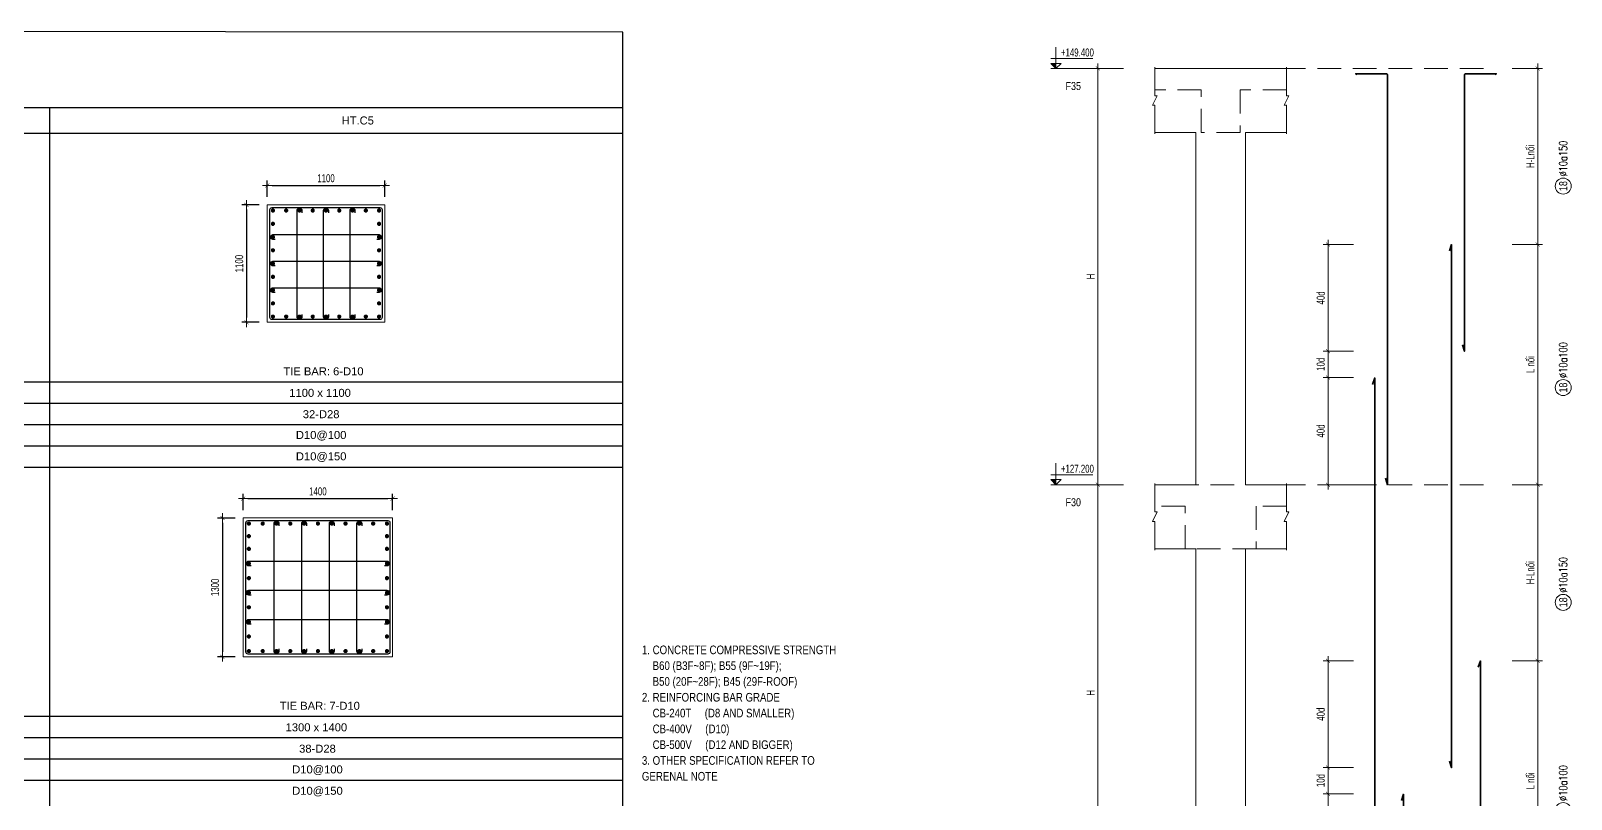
# Model space of a CAD drawing. Header units: millimetres. Extents: x 415878 to 795945, y 85573 to 378758.
# Drawn here: x 571148 to 585580, y 106309 to 113508 of the extents above; entities that cross this region are included whole.
import ezdxf
from ezdxf.enums import TextEntityAlignment as Align

# ---------------------------------------------------------------- set-up
doc = ezdxf.new("R2010")
doc.units = ezdxf.units.MM
doc.linetypes.add('HIDDEN2', pattern=[4.7625, 3.175, -1.5875])
doc.layers.get('0').update_dxf_attribs({"lineweight": 20})
doc.layers.get('Defpoints').update_dxf_attribs({"color": 151, "lineweight": 9})
for name, color, linetype in [('2', 2, 'Continuous'), ('A-ANNO-LEAD', 4, 'Continuous'), ('TIT1', 3, 'Continuous')]:
    doc.layers.add(name, color=color, linetype=linetype)
for name, color, linetype, lineweight in [('kata_thep chu', 4, 'Continuous', 35), ('NDC_S_ANNO', 7, 'Continuous', 20), ('NDC_S_BREAK-LINE', 1, 'Continuous', 15), ('NDC_S_CONTINUOUS', 3, 'Continuous', 20), ('NDC_S_DIM', 1, 'Continuous', 15), ('NDC_S_HIDDEN', 8, 'HIDDEN2', 13), ('NDC_S_REBAR', 4, 'Continuous', 35), ('NDC_S_TEXT SYMBOL', 7, 'Continuous', 20), ('NDC_S_THIN LINE', 8, 'Continuous', 9), ('NDC_S_VN TEXT', 7, 'Continuous', 20)]:
    doc.layers.add(name, color=color, linetype=linetype, lineweight=lineweight)
doc.styles.add('ARIAL', font='arial.ttf', dxfattribs={"width": 0.8})
doc.styles.add('NDC_ARIAL', font='arial.ttf', dxfattribs={"width": 0.85})
doc.styles.add('NDC_DIM', font='', dxfattribs={"width": 0.75})
doc.styles.add('NDC_EN TXT', font='romans.shx', dxfattribs={"width": 0.8})
doc.styles.add('NDC_VIE TXT', font='arial.ttf', dxfattribs={"width": 0.8})
doc.styles.get('NDC_DIM').set_extended_font_data('Dotum')
doc.dimstyles.new('NDC_dim_30', dxfattribs={"dimscale": 30, "dimtxt": 2.5, "dimasz": 1.5, "dimexe": 1.5, "dimexo": 2.5, "dimgap": 1, "dimtad": 1, "dimdec": 0, "dimzin": 0, "dimdsep": 46, "dimtxsty": 'NDC_DIM', "dimblk": 'DIMMARK', "dimcen": 0.09, "dimdle": 1.2, "dimclrd": 1, "dimclre": 1, "dimclrt": 3, "dimadec": 0, "dimazin": 0, "dimtfac": 1, "dimtdec": 0, "dimtix": 1, "dimtofl": 0, "dimtmove": 0, "dimatfit": 3, "dimfxl": 8, "dimfxlon": 1, "dimtolj": 1, "dimtzin": 0, "dimarcsym": 0})

# ---------------------------------------------------------------- blocks, each defined once
blk = doc.blocks.new('GN')
at = {"layer": 'TIT1', "insert": (0, 0), "char_height": 81, "width": 1996.3, "attachment_point": 1, "line_spacing_factor": 1.096296, "style": 'ARIAL'}
blk.add_mtext('\\A1;1. CONCRETE COMPRESSIVE STRENGTH\\P    B60 (B3F~8F); B55 (9F~19F);\\P    B50 (20F~28F); B45 (29F-ROOF)\\P2. REINFORCING BAR GRADE\\P    CB-240T     (D8 AND SMALLER)\\P    CB-400V     (D10)\\P    CB-500V     (D12 AND BIGGER)\\P3. OTHER SPECIFICATION REFER TO GERENAL NOTE ', dxfattribs=at)
blk = doc.blocks.new('DIMMARK')
at = {"layer": 'NDC_S_DIM', "color": 1}
blk.add_line((-1.5, 0), (1, 0), dxfattribs=at)
at = {"layer": 'NDC_S_DIM', "color": 2, "const_width": 0.1}
blk.add_lwpolyline([(-0.42, -0.42), (0.42, 0.42)], dxfattribs=at)
blk = doc.blocks.new('*D1054')
at = {"layer": 'Defpoints', "color": 0, "ltscale": 40, "transparency": 16777216}
for p in [(574538, 109125), (573138, 108943), (574538, 108943)]:
    blk.add_point(p, dxfattribs=at)
at = {"layer": 'NDC_S_DIM', "color": 1, "lineweight": -2, "ltscale": 40, "transparency": 16777216}
for p, q in [((573138, 109018), (573138, 109170)), ((573183, 109125), (574493, 109125)), ((574538, 109018), (574538, 109170))]:
    blk.add_line(p, q, dxfattribs=at)
at = {"layer": 'NDC_S_DIM', "color": 1, "lineweight": -2, "ltscale": 40, "transparency": 16777216, "xscale": 45, "yscale": 45, "zscale": 45, "rotation": 180}
blk.add_blockref('DIMMARK', (573138, 109125), dxfattribs=at)
at = {"layer": 'NDC_S_DIM', "color": 1, "lineweight": -2, "ltscale": 40, "transparency": 16777216, "xscale": 45, "yscale": 45, "zscale": 45}
blk.add_blockref('DIMMARK', (574538, 109125), dxfattribs=at)
at = {"layer": 'NDC_S_DIM', "color": 3, "ltscale": 40, "transparency": 16777216, "insert": (573838, 109192), "char_height": 75, "attachment_point": 5, "style": 'NDC_DIM'}
blk.add_mtext('\\A1;1400', dxfattribs=at)
blk = doc.blocks.new('*D1055')
at = {"layer": 'Defpoints', "color": 0, "ltscale": 40, "transparency": 16777216}
for p in [(573138, 108943), (572943, 107643), (573138, 107643)]:
    blk.add_point(p, dxfattribs=at)
at = {"layer": 'NDC_S_DIM', "color": 1, "lineweight": -2, "ltscale": 40, "transparency": 16777216}
for p, q in [((573063, 108943), (572898, 108943)), ((572943, 108898), (572943, 107688)), ((573063, 107643), (572898, 107643))]:
    blk.add_line(p, q, dxfattribs=at)
at = {"layer": 'NDC_S_DIM', "color": 1, "lineweight": -2, "ltscale": 40, "transparency": 16777216, "xscale": 45, "yscale": 45, "zscale": 45}
for p, rotation in [((572943, 108943), 90), ((572943, 107643), 270)]:
    blk.add_blockref('DIMMARK', p, dxfattribs=dict(at, rotation=rotation))
at = {"layer": 'NDC_S_DIM', "color": 3, "ltscale": 40, "transparency": 16777216, "insert": (572875, 108293), "char_height": 75, "attachment_point": 5, "rotation": 90, "style": 'NDC_DIM'}
blk.add_mtext('\\A1;1300', dxfattribs=at)
blk = doc.blocks.new('kata_block_THEP')
at = {"layer": 'NDC_S_REBAR', "color": 0}
for p, q in [((-0.5, 0), (0.5, 0)), ((-0.35, 0.35), (0.35, -0.35)), ((0.35, 0.35), (-0.35, -0.35)), ((0, 0.5), (0, -0.5))]:
    blk.add_line(p, q, dxfattribs=at)
at = {"layer": 'NDC_S_REBAR', "color": 0, "const_width": 0.0833}
blk.add_lwpolyline([(-0.5, 0, 1), (0.5, 0, 1), (-0.5, 0, 1)], format="xyb", dxfattribs=at)
blk = doc.blocks.new('*D1056')
at = {"layer": 'Defpoints', "color": 0, "ltscale": 40, "transparency": 16777216}
for p in [(574464, 112059), (573364, 111877), (574464, 111877)]:
    blk.add_point(p, dxfattribs=at)
at = {"layer": 'NDC_S_DIM', "color": 1, "lineweight": -2, "ltscale": 40, "transparency": 16777216}
for p, q in [((573364, 111952), (573364, 112104)), ((573409, 112059), (574419, 112059)), ((574464, 111952), (574464, 112104))]:
    blk.add_line(p, q, dxfattribs=at)
at = {"layer": 'NDC_S_DIM', "color": 1, "lineweight": -2, "ltscale": 40, "transparency": 16777216, "xscale": 45, "yscale": 45, "zscale": 45, "rotation": 180}
blk.add_blockref('DIMMARK', (573364, 112059), dxfattribs=at)
at = {"layer": 'NDC_S_DIM', "color": 1, "lineweight": -2, "ltscale": 40, "transparency": 16777216, "xscale": 45, "yscale": 45, "zscale": 45}
blk.add_blockref('DIMMARK', (574464, 112059), dxfattribs=at)
at = {"layer": 'NDC_S_DIM', "color": 3, "ltscale": 40, "transparency": 16777216, "insert": (573914, 112126), "char_height": 75, "attachment_point": 5, "style": 'NDC_DIM'}
blk.add_mtext('\\A1;1100', dxfattribs=at)
blk = doc.blocks.new('*D1057')
at = {"layer": 'Defpoints', "color": 0, "ltscale": 40, "transparency": 16777216}
for p in [(573364, 111877), (573169, 110777), (573364, 110777)]:
    blk.add_point(p, dxfattribs=at)
at = {"layer": 'NDC_S_DIM', "color": 1, "lineweight": -2, "ltscale": 40, "transparency": 16777216}
for p, q in [((573289, 111877), (573124, 111877)), ((573169, 111832), (573169, 110822)), ((573289, 110777), (573124, 110777))]:
    blk.add_line(p, q, dxfattribs=at)
at = {"layer": 'NDC_S_DIM', "color": 1, "lineweight": -2, "ltscale": 40, "transparency": 16777216, "xscale": 45, "yscale": 45, "zscale": 45}
for p, rotation in [((573169, 111877), 90), ((573169, 110777), 270)]:
    blk.add_blockref('DIMMARK', p, dxfattribs=dict(at, rotation=rotation))
at = {"layer": 'NDC_S_DIM', "color": 3, "ltscale": 40, "transparency": 16777216, "insert": (573101, 111327), "char_height": 75, "attachment_point": 5, "rotation": 90, "style": 'NDC_DIM'}
blk.add_mtext('\\A1;1100', dxfattribs=at)
blk = doc.blocks.new('*D1100')
at = {"layer": 'Defpoints', "color": 0, "transparency": 16777216}
for p in [(260098, 59031), (261018, 59031), (261018, 55131)]:
    blk.add_point(p, dxfattribs=at)
at = {"layer": 'NDC_S_DIM', "color": 1, "lineweight": -2, "transparency": 16777216}
for p, q in [((260338, 59031), (260053, 59031)), ((260098, 55176), (260098, 58986)), ((260338, 55131), (260053, 55131))]:
    blk.add_line(p, q, dxfattribs=at)
at = {"layer": 'NDC_S_DIM', "color": 1, "lineweight": -2, "transparency": 16777216, "xscale": 45, "yscale": 45, "zscale": 45}
for p, rotation in [((260098, 59031), 90), ((260098, 55131), 270)]:
    blk.add_blockref('DIMMARK', p, dxfattribs=dict(at, rotation=rotation))
at = {"layer": 'NDC_S_DIM', "color": 3, "transparency": 16777216, "insert": (260031, 57081), "char_height": 75, "attachment_point": 5, "rotation": 90, "style": 'NDC_DIM'}
blk.add_mtext('\\A1;H', dxfattribs=at)
blk = doc.blocks.new('*D1101')
at = {"layer": 'Defpoints', "color": 0, "transparency": 16777216}
for p in [(260098, 62931), (261018, 62931), (261018, 59031)]:
    blk.add_point(p, dxfattribs=at)
at = {"layer": 'NDC_S_DIM', "color": 1, "lineweight": -2, "transparency": 16777216}
for p, q in [((260338, 62931), (260053, 62931)), ((260098, 59076), (260098, 62886)), ((260338, 59031), (260053, 59031))]:
    blk.add_line(p, q, dxfattribs=at)
at = {"layer": 'NDC_S_DIM', "color": 1, "lineweight": -2, "transparency": 16777216, "xscale": 45, "yscale": 45, "zscale": 45}
for p, rotation in [((260098, 62931), 90), ((260098, 59031), 270)]:
    blk.add_blockref('DIMMARK', p, dxfattribs=dict(at, rotation=rotation))
at = {"layer": 'NDC_S_DIM', "color": 3, "transparency": 16777216, "insert": (260031, 60981), "char_height": 75, "attachment_point": 5, "rotation": 90, "style": 'NDC_DIM'}
blk.add_mtext('\\A1;H', dxfattribs=at)
blk = doc.blocks.new('*D1105')
at = {"layer": 'Defpoints', "color": 0, "ltscale": 0.005, "transparency": 16777216}
for p in [(262255, 56136, 0), (262693, 56136), (262693, 55131)]:
    blk.add_point(p, dxfattribs=at)
at = {"layer": 'NDC_S_DIM', "color": 1, "lineweight": -2, "ltscale": 0.005, "transparency": 16777216}
for p, q in [((262495, 56136, 0), (262210, 56136, 0)), ((262255, 55176, 0), (262255, 56091, 0)), ((262495, 55131, 0), (262210, 55131, 0))]:
    blk.add_line(p, q, dxfattribs=at)
at = {"layer": 'NDC_S_DIM', "color": 1, "lineweight": -2, "ltscale": 0.005, "transparency": 16777216, "xscale": 45, "yscale": 45, "zscale": 45}
for p, rotation in [((262255, 56136, 0), 90), ((262255, 55131, 0), 270)]:
    blk.add_blockref('DIMMARK', p, dxfattribs=dict(at, rotation=rotation))
at = {"layer": 'NDC_S_DIM', "color": 3, "ltscale": 0.005, "transparency": 16777216, "insert": (262187, 55634, 0), "char_height": 75, "attachment_point": 5, "rotation": 90, "style": 'NDC_DIM'}
blk.add_mtext('\\A1;40d', dxfattribs=at)
blk = doc.blocks.new('*D1106')
at = {"layer": 'Defpoints', "color": 0, "ltscale": 0.005, "transparency": 16777216}
for p in [(262255, 56381), (262693, 56381), (262693, 56136)]:
    blk.add_point(p, dxfattribs=at)
at = {"layer": 'NDC_S_DIM', "color": 1, "lineweight": -2, "ltscale": 0.005, "transparency": 16777216}
for p, q in [((262495, 56381), (262210, 56381)), ((262255, 56181), (262255, 56336)), ((262495, 56136), (262210, 56136))]:
    blk.add_line(p, q, dxfattribs=at)
at = {"layer": 'NDC_S_DIM', "color": 1, "lineweight": -2, "ltscale": 0.005, "transparency": 16777216, "xscale": 45, "yscale": 45, "zscale": 45}
for p, rotation in [((262255, 56381), 90), ((262255, 56136), 270)]:
    blk.add_blockref('DIMMARK', p, dxfattribs=dict(at, rotation=rotation))
at = {"layer": 'NDC_S_DIM', "color": 3, "ltscale": 0.005, "transparency": 16777216, "insert": (262187, 56259), "char_height": 75, "attachment_point": 5, "rotation": 90, "style": 'NDC_DIM'}
blk.add_mtext('\\A1;10d', dxfattribs=at)
blk = doc.blocks.new('*D1107')
at = {"layer": 'Defpoints', "color": 0, "ltscale": 0.005, "transparency": 16777216}
for p in [(262255, 57381), (262693, 57381), (262693, 56381)]:
    blk.add_point(p, dxfattribs=at)
at = {"layer": 'NDC_S_DIM', "color": 1, "lineweight": -2, "ltscale": 0.005, "transparency": 16777216}
for p, q in [((262495, 57381), (262210, 57381)), ((262255, 56426), (262255, 57336)), ((262495, 56381), (262210, 56381))]:
    blk.add_line(p, q, dxfattribs=at)
at = {"layer": 'NDC_S_DIM', "color": 1, "lineweight": -2, "ltscale": 0.005, "transparency": 16777216, "xscale": 45, "yscale": 45, "zscale": 45}
for p, rotation in [((262255, 57381), 90), ((262255, 56381), 270)]:
    blk.add_blockref('DIMMARK', p, dxfattribs=dict(at, rotation=rotation))
at = {"layer": 'NDC_S_DIM', "color": 3, "ltscale": 0.005, "transparency": 16777216, "insert": (262187, 56881), "char_height": 75, "attachment_point": 5, "rotation": 90, "style": 'NDC_DIM'}
blk.add_mtext('\\A1;40d', dxfattribs=at)
blk = doc.blocks.new('*D1108')
at = {"layer": 'Defpoints', "color": 0, "ltscale": 0.005, "transparency": 16777216}
for p in [(262255, 60036, 0), (262693, 60036), (262693, 59031)]:
    blk.add_point(p, dxfattribs=at)
at = {"layer": 'NDC_S_DIM', "color": 1, "lineweight": -2, "ltscale": 0.005, "transparency": 16777216}
for p, q in [((262495, 60036, 0), (262210, 60036, 0)), ((262255, 59076, 0), (262255, 59991, 0)), ((262495, 59031, 0), (262210, 59031, 0))]:
    blk.add_line(p, q, dxfattribs=at)
at = {"layer": 'NDC_S_DIM', "color": 1, "lineweight": -2, "ltscale": 0.005, "transparency": 16777216, "xscale": 45, "yscale": 45, "zscale": 45}
for p, rotation in [((262255, 60036, 0), 90), ((262255, 59031, 0), 270)]:
    blk.add_blockref('DIMMARK', p, dxfattribs=dict(at, rotation=rotation))
at = {"layer": 'NDC_S_DIM', "color": 3, "ltscale": 0.005, "transparency": 16777216, "insert": (262187, 59534, 0), "char_height": 75, "attachment_point": 5, "rotation": 90, "style": 'NDC_DIM'}
blk.add_mtext('\\A1;40d', dxfattribs=at)
blk = doc.blocks.new('*D1109')
at = {"layer": 'Defpoints', "color": 0, "ltscale": 0.005, "transparency": 16777216}
for p in [(262255, 60281), (262693, 60281), (262693, 60036)]:
    blk.add_point(p, dxfattribs=at)
at = {"layer": 'NDC_S_DIM', "color": 1, "lineweight": -2, "ltscale": 0.005, "transparency": 16777216}
for p, q in [((262495, 60281), (262210, 60281)), ((262255, 60081), (262255, 60236)), ((262495, 60036), (262210, 60036))]:
    blk.add_line(p, q, dxfattribs=at)
at = {"layer": 'NDC_S_DIM', "color": 1, "lineweight": -2, "ltscale": 0.005, "transparency": 16777216, "xscale": 45, "yscale": 45, "zscale": 45}
for p, rotation in [((262255, 60281), 90), ((262255, 60036), 270)]:
    blk.add_blockref('DIMMARK', p, dxfattribs=dict(at, rotation=rotation))
at = {"layer": 'NDC_S_DIM', "color": 3, "ltscale": 0.005, "transparency": 16777216, "insert": (262187, 60159), "char_height": 75, "attachment_point": 5, "rotation": 90, "style": 'NDC_DIM'}
blk.add_mtext('\\A1;10d', dxfattribs=at)
blk = doc.blocks.new('*D1110')
at = {"layer": 'Defpoints', "color": 0, "ltscale": 0.005, "transparency": 16777216}
for p in [(262255, 61281), (262693, 61281), (262693, 60281)]:
    blk.add_point(p, dxfattribs=at)
at = {"layer": 'NDC_S_DIM', "color": 1, "lineweight": -2, "ltscale": 0.005, "transparency": 16777216}
for p, q in [((262495, 61281), (262210, 61281)), ((262255, 60326), (262255, 61236)), ((262495, 60281), (262210, 60281))]:
    blk.add_line(p, q, dxfattribs=at)
at = {"layer": 'NDC_S_DIM', "color": 1, "lineweight": -2, "ltscale": 0.005, "transparency": 16777216, "xscale": 45, "yscale": 45, "zscale": 45}
for p, rotation in [((262255, 61281), 90), ((262255, 60281), 270)]:
    blk.add_blockref('DIMMARK', p, dxfattribs=dict(at, rotation=rotation))
at = {"layer": 'NDC_S_DIM', "color": 3, "ltscale": 0.005, "transparency": 16777216, "insert": (262187, 60781), "char_height": 75, "attachment_point": 5, "rotation": 90, "style": 'NDC_DIM'}
blk.add_mtext('\\A1;40d', dxfattribs=at)
blk = doc.blocks.new('*D1113')
at = {"layer": 'Defpoints', "color": 0, "ltscale": 70, "transparency": 16777216}
for p in [(263683, 57381), (264220, 57381), (263821, 55131)]:
    blk.add_point(p, dxfattribs=at)
at = {"layer": 'NDC_S_DIM', "color": 1, "lineweight": -2, "ltscale": 70, "transparency": 16777216}
for p, q in [((263980, 57381), (264265, 57381)), ((264220, 55176), (264220, 57336)), ((263980, 55131), (264265, 55131))]:
    blk.add_line(p, q, dxfattribs=at)
at = {"layer": 'NDC_S_DIM', "color": 1, "lineweight": -2, "ltscale": 70, "transparency": 16777216, "xscale": 45, "yscale": 45, "zscale": 45}
for p, rotation in [((264220, 57381), 90), ((264220, 55131), 270)]:
    blk.add_blockref('DIMMARK', p, dxfattribs=dict(at, rotation=rotation))
at = {"layer": 'NDC_S_DIM', "color": 3, "ltscale": 70, "transparency": 16777216, "insert": (264152, 56256), "char_height": 75, "attachment_point": 5, "rotation": 90, "style": 'NDC_DIM'}
blk.add_mtext('\\A1;L nối', dxfattribs=at)
blk = doc.blocks.new('*D1114')
at = {"layer": 'Defpoints', "color": 0, "ltscale": 70, "transparency": 16777216}
for p in [(263413, 61281), (264220, 61281), (263821, 59031)]:
    blk.add_point(p, dxfattribs=at)
at = {"layer": 'NDC_S_DIM', "color": 1, "lineweight": -2, "ltscale": 70, "transparency": 16777216}
for p, q in [((263980, 61281), (264265, 61281)), ((264220, 59076), (264220, 61236)), ((263980, 59031), (264265, 59031))]:
    blk.add_line(p, q, dxfattribs=at)
at = {"layer": 'NDC_S_DIM', "color": 1, "lineweight": -2, "ltscale": 70, "transparency": 16777216, "xscale": 45, "yscale": 45, "zscale": 45}
for p, rotation in [((264220, 61281), 90), ((264220, 59031), 270)]:
    blk.add_blockref('DIMMARK', p, dxfattribs=dict(at, rotation=rotation))
at = {"layer": 'NDC_S_DIM', "color": 3, "ltscale": 70, "transparency": 16777216, "insert": (264152, 60156), "char_height": 75, "attachment_point": 5, "rotation": 90, "style": 'NDC_DIM'}
blk.add_mtext('\\A1;L nối', dxfattribs=at)
blk = doc.blocks.new('*U1072')
blk.add_circle((-2.5, 0), 2.5)
at = {"layer": 'NDC_S_VN TEXT', "color": 7, "style": 'ARIAL', "width": 0.8}
blk.add_attdef('SH2', text='', height=2.5, dxfattribs=at).set_placement((-2.5, 0), align=Align.MIDDLE)
at = {"layer": 'NDC_S_VN TEXT', "color": 3, "style": 'NDC_EN TXT', "width": 0.75}
blk.add_attdef('DKKC1', (0.5, -1.25), '', height=2.5, dxfattribs=at)
blk = doc.blocks.new('*U1073')
blk.add_circle((-2.5, 0), 2.5)
at = {"layer": 'NDC_S_VN TEXT', "color": 7, "style": 'ARIAL', "width": 0.8}
blk.add_attdef('SH2', text='', height=2.5, dxfattribs=at).set_placement((-2.5, 0), align=Align.MIDDLE)
at = {"layer": 'NDC_S_VN TEXT', "color": 3, "style": 'NDC_EN TXT', "width": 0.75}
blk.add_attdef('DKKC1', (0.5, -1.25), '', height=2.5, dxfattribs=at)
blk = doc.blocks.new('CD')
at = {"layer": 'NDC_S_ANNO'}
blk.add_hatch(color=3, dxfattribs=at).paths.add_polyline_path([(0, 160), (-161, 160), (0, 0)])
at = {"layer": 'NDC_S_ANNO', "ltscale": 50}
h = blk.add_hatch(dxfattribs=at)
h.set_pattern_fill('ANSI31', color=256, scale=140.6, style=0)
h.paths.add_polyline_path([(0, 160), (0, 0), (161, 160)])
for p, q in [((1156, 0), (-164, 0)), ((-159, 314), (1147, 314))]:
    blk.add_line(p, q, dxfattribs=at)
for points in [[(0, 669), (0, 0)], [(0, 0), (-161, 160), (0, 160)], [(0, 0), (161, 160), (0, 160)]]:
    blk.add_lwpolyline(points, dxfattribs=at)
at = {"layer": 'NDC_S_TEXT SYMBOL', "color": 3, "style": 'NDC_DIM', "width": 0.7}
blk.add_attdef('COT', (154, 375), '', height=250, dxfattribs=at)
blk = doc.blocks.new('*D1096')
at = {"layer": 'Defpoints', "color": 0, "ltscale": 40, "transparency": 16777216}
for p in [(263413, 59031), (264220, 59031), (263683, 57381)]:
    blk.add_point(p, dxfattribs=at)
at = {"layer": 'NDC_S_DIM', "color": 1, "lineweight": -2, "ltscale": 40, "transparency": 16777216}
for p, q in [((263980, 59031), (264265, 59031)), ((264220, 57426), (264220, 58986)), ((263980, 57381), (264265, 57381))]:
    blk.add_line(p, q, dxfattribs=at)
at = {"layer": 'NDC_S_DIM', "color": 1, "lineweight": -2, "ltscale": 40, "transparency": 16777216, "xscale": 45, "yscale": 45, "zscale": 45}
for p, rotation in [((264220, 59031), 90), ((264220, 57381), 270)]:
    blk.add_blockref('DIMMARK', p, dxfattribs=dict(at, rotation=rotation))
at = {"layer": 'NDC_S_DIM', "color": 3, "ltscale": 40, "transparency": 16777216, "insert": (264152, 58206), "char_height": 75, "attachment_point": 5, "rotation": 90, "style": 'NDC_DIM'}
blk.add_mtext('\\A1;H-Lnối', dxfattribs=at)
blk = doc.blocks.new('*D1097')
at = {"layer": 'Defpoints', "color": 0, "ltscale": 40, "transparency": 16777216}
for p in [(263884, 62931), (264220, 62931), (263413, 61281)]:
    blk.add_point(p, dxfattribs=at)
at = {"layer": 'NDC_S_DIM', "color": 1, "lineweight": -2, "ltscale": 40, "transparency": 16777216}
for p, q in [((263980, 62931), (264265, 62931)), ((264220, 61326), (264220, 62886)), ((263980, 61281), (264265, 61281))]:
    blk.add_line(p, q, dxfattribs=at)
at = {"layer": 'NDC_S_DIM', "color": 1, "lineweight": -2, "ltscale": 40, "transparency": 16777216, "xscale": 45, "yscale": 45, "zscale": 45}
for p, rotation in [((264220, 62931), 90), ((264220, 61281), 270)]:
    blk.add_blockref('DIMMARK', p, dxfattribs=dict(at, rotation=rotation))
at = {"layer": 'NDC_S_DIM', "color": 3, "ltscale": 40, "transparency": 16777216, "insert": (264152, 62106), "char_height": 75, "attachment_point": 5, "rotation": 90, "style": 'NDC_DIM'}
blk.add_mtext('\\A1;H-Lnối', dxfattribs=at)
blk = doc.blocks.new('*U1067')
blk.add_circle((-2.5, 0), 2.5)
at = {"layer": 'NDC_S_VN TEXT', "color": 7, "style": 'ARIAL', "width": 0.8}
blk.add_attdef('SH2', text='', height=2.5, dxfattribs=at).set_placement((-2.5, 0), align=Align.MIDDLE)
at = {"layer": 'NDC_S_VN TEXT', "color": 3, "style": 'NDC_EN TXT', "width": 0.75}
blk.add_attdef('DKKC1', (0.5, -1.25), '', height=2.5, dxfattribs=at)
blk = doc.blocks.new('*U1069')
blk.add_circle((-2.5, 0), 2.5)
at = {"layer": 'NDC_S_VN TEXT', "color": 7, "style": 'ARIAL', "width": 0.8}
blk.add_attdef('SH2', text='', height=2.5, dxfattribs=at).set_placement((-2.5, 0), align=Align.MIDDLE)
at = {"layer": 'NDC_S_VN TEXT', "color": 3, "style": 'NDC_EN TXT', "width": 0.75}
blk.add_attdef('DKKC1', (0.5, -1.25), '', height=2.5, dxfattribs=at)
blk = doc.blocks.new('column3')
at = {"layer": 'kata_thep chu', "color": 4, "ltscale": 0.005}
for points in [[(262793.4, 59090.7), (262813.4, 59030.7), (262813.4, 62865.7, 0.4142136), (262798.4, 62880.7), (262513.4, 62880.7), (262529.2, 62873)], [(263514, 60340.7), (263533.2, 60280.7), (263533.2, 62865.7, -0.4142136), (263548.2, 62880.7), (263833.2, 62880.7), (263817.4, 62873)]]:
    blk.add_lwpolyline(points, format="xyb", dxfattribs=at)
for points in [[(263393.2, 56440.7), (263413.2, 56380.7), (263413.2, 61280.7), (263393.2, 61220.7)], [(262673.4, 55190.7), (262693.4, 55130.7), (262693.4, 60030.7), (262673.4, 59970.7)], [(263513.2, 52540.7), (263533.2, 52480.7), (263533.2, 54170.7), (263683.2, 55130.7), (263683.2, 57380.7), (263663.2, 57320.7)], [(262793.4, 51290.7), (262813.4, 51230.7), (262813.4, 54170.7), (262963.4, 55130.7), (262963.4, 56130.7), (262943.4, 56070.7)]]:
    blk.add_lwpolyline(points, dxfattribs=at)
at = {"layer": 'NDC_S_BREAK-LINE'}
for points in [[(260633.1, 62318.2), (260633.1, 62585.7), (260610.6, 62585.7), (260655.6, 62675.7), (260633.1, 62675.7), (260633.1, 62943.2)], [(261866.2, 62318.2), (261866.2, 62585.7), (261843.7, 62585.7), (261888.7, 62675.7), (261866.2, 62675.7), (261866.2, 62943.2)], [(260633.1, 58418.2), (260633.1, 58685.7), (260610.6, 58685.7), (260655.6, 58775.7), (260633.1, 58775.7), (260633.1, 59043.2)], [(261866.2, 58418.2), (261866.2, 58685.7), (261843.7, 58685.7), (261888.7, 58775.7), (261866.2, 58775.7), (261866.2, 59043.2)]]:
    blk.add_lwpolyline(points, dxfattribs=at)
at = {"layer": 'NDC_S_CONTINUOUS'}
blk.add_line((260633.1, 62930.7), (261866.2, 62930.7), dxfattribs=at)
for points in [[(260633.1, 59030.7), (261018.1, 59030.7), (261018.1, 62330.7), (260633.1, 62330.7)], [(261866.2, 59030.7), (261481.2, 59030.7), (261481.2, 62330.7), (261866.2, 62330.7)], [(260633.1, 55130.7), (261018.1, 55130.7), (261018.1, 58430.7), (260633.1, 58430.7)], [(261866.2, 55130.7), (261481.2, 55130.7), (261481.2, 58430.7), (261866.2, 58430.7)]]:
    blk.add_lwpolyline(points, dxfattribs=at)
at = {"layer": 'NDC_S_HIDDEN', "ltscale": 70}
for p, q in [((263710.8, 62930.7), (260633.1, 62930.7)), ((263710.8, 59030.7), (260883.1, 59030.7)), ((263710.8, 59030.7), (260883.1, 59030.7))]:
    blk.add_line(p, q, dxfattribs=at)
for points in [[(261866.2, 62730.7), (261431.2, 62730.7), (261431.2, 62330.7), (261068.1, 62330.7), (261068.1, 62730.7), (260633.1, 62730.7)], [(261866.2, 58830.7), (261581.2, 58830.7), (261581.2, 58430.7), (260918.1, 58430.7), (260918.1, 58830.7), (260633.1, 58830.7)]]:
    blk.add_lwpolyline(points, dxfattribs=at)
at = {"layer": 'NDC_S_DIM'}
ref = blk.add_blockref('CD', (259706.5, 62930.7), dxfattribs=dict(at, xscale=0.3, yscale=0.3, zscale=0.3))
ref.add_attrib('COT', '+149.400', (259752.7, 63043.1), dxfattribs={"layer": '0', "color": 3, "height": 75, "style": 'NDC_DIM', "width": 0.75})
ref = blk.add_blockref('CD', (259706.5, 59030.7), dxfattribs=dict(at, xscale=0.3, yscale=0.3, zscale=0.3))
ref.add_attrib('COT', '+127.200', (259752.7, 59143.1), dxfattribs={"layer": '0', "color": 3, "height": 75, "style": 'NDC_DIM', "width": 0.75})
at = {"layer": 'NDC_S_THIN LINE', "xscale": 30.00000000000006, "yscale": 30.00000000000006, "zscale": 30.00000000000006, "rotation": 90}
for name, p, values in [('*U1067', (264458.4, 61903.7), {'SH2': '18', 'DKKC1': '%%c10a150'}), ('*U1073', (264458.4, 60016.1), {'SH2': '18', 'DKKC1': '%%c10a100'}), ('*U1069', (264458.4, 58003.7), {'SH2': '18', 'DKKC1': '%%c10a150'}), ('*U1072', (264458.4, 56052.9), {'SH2': '18', 'DKKC1': '%%c10a100'})]:
    blk.add_blockref(name, p, dxfattribs=at).add_auto_attribs(values)
at = {"layer": 'NDC_S_VN TEXT', "style": 'NDC_VIE TXT', "width": 0.8}
for s, p in [('F35', (259796, 62766.6)), ('F30', (259796, 58866.6))]:
    blk.add_text(s, height=75, dxfattribs=at).set_placement(p, align=Align.MIDDLE_LEFT)
at = {"layer": 'NDC_S_DIM'}
for base, p1, p2, picture, middle in [((260098.4, 62930.7), (261018.1, 59030.7), (261018.1, 62930.7), '*D1101', (260030.8, 60980.7)), ((260098.4, 59030.7), (261018.1, 55130.7), (261018.1, 59030.7), '*D1100', (260030.8, 57080.7))]:
    dim = blk.add_linear_dim(base=base, p1=p1, p2=p2, angle=90, text='H', dimstyle='NDC_dim_30', dxfattribs=at)
    dim.commit()
    dim.dimension.update_dxf_attribs({"geometry": picture, "text_midpoint": middle})
at = {"layer": 'NDC_S_DIM', "ltscale": 40}
for base, p1, p2, picture, middle in [((264220.3, 62930.7), (263413.2, 61280.7), (263884.1, 62930.7), '*D1097', (264152.3, 62105.7)), ((264220.3, 59030.7), (263683.2, 57380.7), (263413.2, 59030.7), '*D1096', (264152.3, 58205.7))]:
    dim = blk.add_linear_dim(base=base, p1=p1, p2=p2, angle=90, text='H-Lnối', dimstyle='NDC_dim_30', override={"dimtmove": 1}, dxfattribs=at)
    dim.commit()
    dim.dimension.update_dxf_attribs({"geometry": picture, "text_midpoint": middle})
at = {"layer": 'NDC_S_DIM', "ltscale": 0.005}
for base, p1, p2, text, picture, middle in [((262255.2, 61280.7), (262693.4, 60280.7), (262693.4, 61280.7), '40d', '*D1110', (262186.9, 60780.7)), ((262255.2, 60280.7), (262693.4, 60036.4), (262693.4, 60280.7), '10d', '*D1109', (262186.9, 60158.6)), ((262255.2, 60036.4, 0), (262693.4, 59030.7), (262693.4, 60036.4), '40d', '*D1108', (262186.9, 59533.6, 0)), ((262255.2, 57380.7), (262693.4, 56380.7), (262693.4, 57380.7), '40d', '*D1107', (262186.9, 56880.7)), ((262255.2, 56380.7), (262693.4, 56136.4), (262693.4, 56380.7), '10d', '*D1106', (262186.9, 56258.6)), ((262255.2, 56136.4, 0), (262693.4, 55130.7), (262693.4, 56136.4), '40d', '*D1105', (262186.9, 55633.6, 0))]:
    dim = blk.add_linear_dim(base=base, p1=p1, p2=p2, angle=90, text=text, dimstyle='NDC_dim_30', dxfattribs=at)
    dim.commit()
    dim.dimension.update_dxf_attribs({"geometry": picture, "text_midpoint": middle})
at = {"layer": 'NDC_S_DIM', "ltscale": 70}
for base, p1, p2, picture, middle in [((264220.3, 61280.7), (263820.8, 59030.7), (263413.2, 61280.7), '*D1114', (264152.3, 60155.7)), ((264220.3, 57380.7), (263820.8, 55130.7), (263683.2, 57380.7), '*D1113', (264152.3, 56255.7))]:
    dim = blk.add_linear_dim(base=base, p1=p1, p2=p2, angle=90, text='L nối', dimstyle='NDC_dim_30', dxfattribs=at)
    dim.commit()
    dim.dimension.update_dxf_attribs({"geometry": picture, "text_midpoint": middle})

msp = doc.modelspace()

# ---------------------------------------------------------------- linework, layer by layer
at = {"layer": '2', "lineweight": -2, "ltscale": 1000}
for points in [[(574438.9, 111831.9), (574438.9, 110821.9, -0.4142136), (574418.9, 110801.9), (573408.9, 110801.9, -0.4142136), (573388.9, 110821.9), (573388.9, 111831.9, -0.4142136), (573408.9, 111851.9), (574418.9, 111851.9, -0.4142136)], [(574513.4, 108898.4), (574513.4, 107688.4, -0.4142136), (574493.4, 107668.4), (573183.4, 107668.4, -0.4142136), (573163.4, 107688.4), (573163.4, 108898.4, -0.4142136), (573183.4, 108918.4), (574493.4, 108918.4, -0.4142136)]]:
    msp.add_lwpolyline(points, format="xyb", close=True, dxfattribs=at)
at = {"layer": '2'}
for points in [[(573687.9, 110850.6), (573687.9, 110828.4, -1), (573642.9, 110828.4), (573642.9, 111823.9, -1), (573687.9, 111823.9), (573687.9, 111801.8)], [(573936.4, 110850.6), (573936.4, 110828.4, -1), (573891.4, 110828.4), (573891.4, 111823.9, -1), (573936.4, 111823.9), (573936.4, 111801.8)], [(574184.9, 110850.6), (574184.9, 110828.4, -1), (574139.9, 110828.4), (574139.9, 111823.9, -1), (574184.9, 111823.9), (574184.9, 111801.8)], [(573439, 111552.9), (573416.9, 111552.9, -1), (573416.9, 111597.9), (574410.9, 111597.9, -1), (574410.9, 111552.9), (574388.8, 111552.9)], [(573439, 111304.4), (573416.9, 111304.4, -1), (573416.9, 111349.4), (574410.9, 111349.4, -1), (574410.9, 111304.4), (574388.8, 111304.4)], [(573439, 111055.9), (573416.9, 111055.9, -1), (573416.9, 111100.9), (574410.9, 111100.9, -1), (574410.9, 111055.9), (574388.8, 111055.9)], [(573472.7, 107718.5), (573472.7, 107696.4, -1), (573427.7, 107696.4), (573427.7, 108891.8, -1), (573472.7, 108891.8), (573472.7, 108869.7)], [(573731.5, 107718.5), (573731.5, 107696.4, -1), (573686.5, 107696.4), (573686.5, 108891.8, -1), (573731.5, 108891.8), (573731.5, 108869.7)], [(573990.3, 107718.5), (573990.3, 107696.4, -1), (573945.3, 107696.4), (573945.3, 108891.8, -1), (573990.3, 108891.8), (573990.3, 108869.7)], [(574249.1, 107718.5), (574249.1, 107696.4, -1), (574204.1, 107696.4), (574204.1, 108891.8, -1), (574249.1, 108891.8), (574249.1, 108869.7)], [(573213.5, 108494.3), (573191.4, 108494.3, -1), (573191.4, 108539.4), (574485.4, 108539.4, -1), (574485.4, 108494.3), (574463.3, 108494.3)], [(573213.5, 108220.8), (573191.4, 108220.8, -1), (573191.4, 108265.9), (574485.4, 108265.9, -1), (574485.4, 108220.8), (574463.3, 108220.8)], [(573213.5, 107947.3), (573191.4, 107947.3, -1), (573191.4, 107992.4), (574485.4, 107992.4, -1), (574485.4, 107947.3), (574463.3, 107947.3)]]:
    msp.add_lwpolyline(points, format="xyb", dxfattribs=at)
at = {"layer": 'A-ANNO-LEAD'}
msp.add_lwpolyline([(561804.6, 96887.6), (576694, 96874.5), (576694, 113494.5), (561804.6, 113507.6)], close=True, dxfattribs=at)
at = {"layer": 'NDC_S_CONTINUOUS', "ltscale": 70}
for points in [[(574463.9, 111876.9), (574463.9, 110776.9), (573363.9, 110776.9), (573363.9, 111876.9), (574463.9, 111876.9)], [(574538.4, 108943.4), (574538.4, 107643.4), (573138.4, 107643.4), (573138.4, 108943.4), (574538.4, 108943.4)]]:
    msp.add_lwpolyline(points, dxfattribs=at)
at = {"layer": 'TIT1', "color": 2}
msp.add_line((561804.6, 112787.6), (576694, 112787.6), dxfattribs=at)
at = {"layer": 'TIT1'}
for p, q in [((571324.9, 112787.6), (571324.9, 96887.6)), ((561804.6, 112547.6), (576694, 112547.6)), ((576694, 109414.9), (561804.6, 109414.9))]:
    msp.add_line(p, q, dxfattribs=at)
at = {"layer": 'TIT1', "color": 8}
for p, q in [((576694, 110214.9), (562432.5, 110214.9)), ((576694, 110014.9), (562432.5, 110014.9)), ((576694, 109814.9), (562432.5, 109814.9)), ((576694, 109614.9), (562432.5, 109614.9)), ((576694, 107082.2), (562432.5, 107082.2)), ((576694, 106882.2), (562432.5, 106882.2)), ((576694, 106682.2), (562432.5, 106682.2)), ((576694, 106482.2), (562861.7, 106482.2))]:
    msp.add_line(p, q, dxfattribs=at)

# ---------------------------------------------------------------- block references
at = {"layer": '2', "yscale": 36, "zscale": 36}
for p, xscale, rotation in [((573416.9, 111823.9), -36, 90), ((573416.9, 111699.7), -36, 180), ((573541.2, 111823.9), -36, 90), ((573665.4, 111823.9), -36, 90), ((573789.7, 111823.9), -36, 90), ((573913.9, 111823.9), -36, 90), ((574038.2, 111823.9), -36, 90), ((574162.4, 111823.9), -36, 90), ((574286.7, 111823.9), -36, 90), ((574410.9, 111823.9), 36, 270), ((574410.9, 111699.7), 36, 180), ((573416.9, 111575.4), -36, 180), ((574410.9, 111575.4), 36, 180), ((573416.9, 111451.2), -36, 180), ((574410.9, 111451.2), 36, 180), ((573416.9, 111326.9), -36, 180), ((574410.9, 111326.9), 36, 180), ((573416.9, 111202.7), -36, 180), ((574410.9, 111202.7), 36, 180), ((573416.9, 111078.4), -36, 180), ((574410.9, 111078.4), 36, 180), ((573416.9, 110954.2), -36, 180), ((573416.9, 110829.9), -36, 180), ((573541.2, 110829.9), 36, 90), ((573665.4, 110829.9), 36, 90), ((573789.7, 110829.9), 36, 90), ((573913.9, 110829.9), 36, 90), ((574038.2, 110829.9), 36, 90), ((574162.4, 110829.9), 36, 90), ((574286.7, 110829.9), 36, 90), ((574410.9, 110954.2), 36, 180), ((574410.9, 110829.9), 36, 180), ((573191.4, 108890.4), -36, 90), ((573320.8, 108890.4), -36, 90), ((573450.2, 108890.4), -36, 90), ((573579.6, 108890.4), -36, 90), ((573709, 108890.4), -36, 90), ((573838.4, 108890.4), -36, 90), ((573967.8, 108890.4), -36, 90), ((574097.2, 108890.4), -36, 90), ((574226.6, 108890.4), -36, 90), ((574356, 108890.4), -36, 90), ((574485.4, 108890.4), 36, 270), ((573191.4, 108773.2), -36, 90), ((574485.4, 108773.2), 36, 270), ((573191.4, 108653.6), -36, 90), ((573191.4, 108516.9), -36, 90), ((574485.4, 108653.6), 36, 270), ((574485.4, 108516.9), 36, 270), ((573191.4, 108380.1), -36, 90), ((574485.4, 108380.1), 36, 270), ((573191.4, 108243.4), -36, 90), ((574485.4, 108243.4), 36, 270), ((573191.4, 108106.6), -36, 90), ((574485.4, 108106.6), 36, 270), ((573191.4, 107969.9), -36, 90), ((574485.4, 107969.9), 36, 270), ((573191.4, 107833.1), -36, 90), ((574485.4, 107833.1), 36, 270), ((573191.4, 107696.4), 36, 90), ((573320.8, 107696.4), 36, 90), ((573450.2, 107696.4), 36, 90), ((573579.6, 107696.4), 36, 90), ((573709, 107696.4), 36, 90), ((573838.4, 107696.4), 36, 90), ((573967.8, 107696.4), 36, 90), ((574097.2, 107696.4), 36, 90), ((574226.6, 107696.4), 36, 90), ((574356, 107696.4), 36, 90), ((574485.4, 107696.4), -36, 270)]:
    msp.add_blockref('kata_block_THEP', p, dxfattribs=dict(at, xscale=xscale, rotation=rotation))
at = {"layer": 'Defpoints'}
msp.add_blockref('column3', (321047, 50224.1), dxfattribs=at)
at = {"layer": 'NDC_S_DIM'}
msp.add_blockref('GN', (576873.8, 107748.2), dxfattribs=at)

# ---------------------------------------------------------------- texts
at = {"layer": 'TIT1', "color": 2, "style": 'NDC_ARIAL'}
msp.add_text('HT.C5', height=75, dxfattribs=at).set_placement((574211.4, 112667.6), align=Align.MIDDLE)
at = {"layer": 'TIT1', "style": 'NDC_ARIAL'}
for s, p in [('TIE BAR: 6-D10', (573890.3, 110317.5)), ('1100 x 1100', (573858.5, 110115.6)), ('32-D28', (573868.6, 109915.6)), ('D10@100', (573868.6, 109715.6)), ('D10@150', (573868.6, 109515.6)), ('TIE BAR: 7-D10', (573855.7, 107183.9)), ('1300 x 1400', (573823.9, 106982)), ('38-D28', (573834, 106782)), ('D10@100', (573834, 106582)), ('D10@150', (573834, 106382))]:
    msp.add_text(s, height=75, dxfattribs=at).set_placement(p, align=Align.MIDDLE)

# ---------------------------------------------------------------- dimensions: what is measured, and where the dimension line sits
at = {"layer": 'NDC_S_DIM', "ltscale": 40}
for base, p1, p2, picture, middle in [((574463.9, 112058.5), (573363.9, 111876.9), (574463.9, 111876.9), '*D1056', (573913.9, 112126.1)), ((574538.4, 109124.9), (573138.4, 108943.4), (574538.4, 108943.4), '*D1054', (573838.4, 109192.5))]:
    dim = msp.add_linear_dim(base=base, p1=p1, p2=p2, dimstyle='NDC_dim_30', dxfattribs=at)
    dim.commit()
    dim.dimension.update_dxf_attribs({"geometry": picture, "text_midpoint": middle})
for base, p1, p2, picture, middle in [((573168.5, 110776.9), (573363.9, 111876.9), (573363.9, 110776.9), '*D1057', (573101, 111326.9)), ((572943, 107643.4), (573138.4, 108943.4), (573138.4, 107643.4), '*D1055', (572875.5, 108293.4))]:
    dim = msp.add_linear_dim(base=base, p1=p1, p2=p2, angle=90, dimstyle='NDC_dim_30', dxfattribs=at)
    dim.commit()
    dim.dimension.update_dxf_attribs({"geometry": picture, "text_midpoint": middle})

doc.saveas('drawing.dxf')
